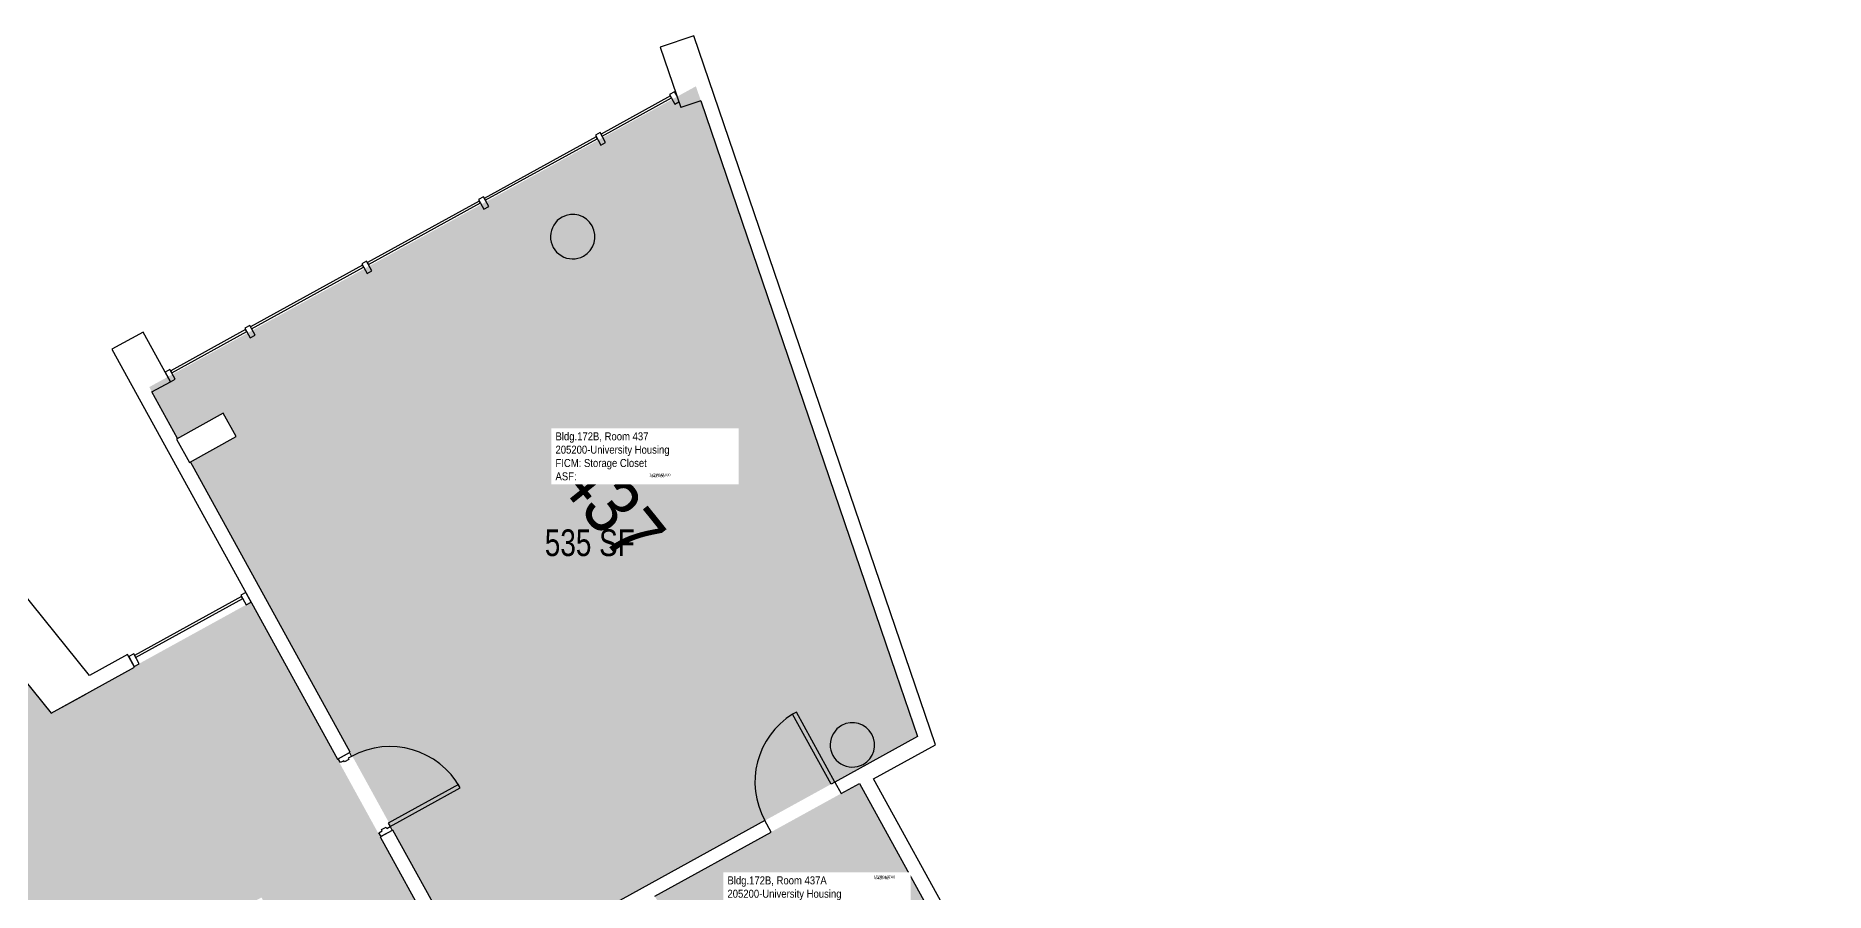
# Model space of a CAD drawing. Header units: inches. Extents: x 69233640 to 69235957, y 27660565 to 27663170.
# Drawn here: x 69234929 to 69235734, y 27661932 to 27662317 of the extents above; entities that cross this region are included whole.
import ezdxf
from ezdxf.enums import TextEntityAlignment as Align

# ---------------------------------------------------------------- set-up
doc = ezdxf.new("R2010")
doc.units = ezdxf.units.IN
doc.header["$LTSCALE"] = 100
doc.header["$MEASUREMENT"] = 0
for name, color, linetype in [('A-COLS', 5, 'CONTINUOUS'), ('A-DOOR', 2, 'CONTINUOUS'), ('A-GLAZ', 1, 'CONTINUOUS'), ('A-IDEN-RNUM', 7, 'CONTINUOUS'), ('A-IDEN-SNUM', 4, 'CONTINUOUS'), ('A-IDEN-VNUM', 4, 'CONTINUOUS'), ('A-WALL', 5, 'CONTINUOUS'), ('AREA-TEXT', 3, 'CONTINUOUS'), ('Rooms-Category-Color', 7, 'CONTINUOUS'), ('Rooms-College-Color', 7, 'CONTINUOUS'), ('Rooms-Department-Color', 7, 'CONTINUOUS'), ('Rooms-Division-Color', 7, 'CONTINUOUS'), ('Rooms-Information', 7, 'CONTINUOUS')]:
    doc.layers.add(name, color=color, linetype=linetype)
doc.styles.add('CP_AREA', font='arial.ttf', dxfattribs={"height": 15})
doc.styles.add('CP_ROOMSNUMBER', font='arial.ttf', dxfattribs={"height": 1})
doc.styles.add('CP_ROOMVNUMBER', font='arial.ttf', dxfattribs={"width": 0.85, "height": 0.075})

# ---------------------------------------------------------------- blocks, each defined once
blk = doc.blocks.new('08_Single-Flush - 08 Door_Single-Flush  3_-0_ x 7_-0_ - NO RATING-4166695-LEVEL 4')
at = {"layer": 'A-DOOR'}
for p, q in [((16, 2.94), (16, 38.88)), ((18, 38.88), (16, 38.88)), ((18, 2.94), (18, 38.88)), ((18, 2.94), (16, 2.94))]:
    blk.add_line(p, q, dxfattribs=at)
at = {"layer": 'A-DOOR', "lineweight": 25}
blk.add_arc((18, 2.94), 36, 93.18474, 180, dxfattribs=at)

msp = doc.modelspace()

# ---------------------------------------------------------------- hatches: boundary and pattern name
at = {"layer": 'Rooms-Category-Color', "true_color": 0x728ef3}
for points in [[(69235088.75, 27661961.81), (69235126.81, 27661892.64), (69235325.73, 27662002.09), (69235315.99, 27662030.66), (69235226.01, 27662294.66), (69234980.07, 27662159.33), (69234992.79, 27662136.2), (69235013.38, 27662147.53), (69235019.17, 27662137.02), (69234998.58, 27662125.69), (69235030.19, 27662068.25), (69235066.59, 27662002.09)], [(69235299.61, 27661981.01), (69235338.18, 27661910.9), (69235246.09, 27661860.22), (69235207.51, 27661930.34)]]:
    msp.add_hatch(color=171, dxfattribs=at).paths.add_polyline_path(points)
at = {"layer": 'Rooms-Category-Color', "true_color": 0xadadad}
for points in [[(69234463.15, 27661538.79), (69234470.21, 27661542.67), (69234542.95, 27661582.76), (69234541.26, 27661585.82), (69234541.11, 27661585.82), (69234512.52, 27661637.78), (69234685.99, 27661733.23), (69234714.59, 27661681.34), (69234723.87, 27661686.45), (69234726.76, 27661681.2), (69234780.96, 27661711.11), (69234747.61, 27661771.71), (69234748.51, 27661772.2), (69234747.97, 27661773.19), (69234748.05, 27661773.24), (69234747.57, 27661774.11), (69234852.24, 27661831.7), (69234855.41, 27661833.45), (69234855.47, 27661833.48), (69234947.66, 27661884.2), (69234947.66, 27661884.2), (69235027.65, 27661928.21), (69235028.21, 27661928.49), (69235084.02, 27661956.92), (69235025.86, 27662062.59), (69234973.3, 27662033.67), (69234973.48, 27662033.34), (69234935.91, 27662012.67), (69234917.12, 27662036.03), (69234773.43, 27661922.69), (69234765.87, 27661932.09), (69234705.64, 27662006.94), (69234661.05, 27661971.07), (69234656.36, 27661967.29), (69234460.22, 27661809.45), (69234445.72, 27661827.47), (69234337.06, 27661767.59)], [(69235030.51, 27661929.76), (69235084.02, 27661956.92), (69235734.08, 27660775.49), (69235681.49, 27660746.55)]]:
    msp.add_hatch(color=253, dxfattribs=at).paths.add_polyline_path(points)
at = {"layer": 'Rooms-College-Color', "true_color": 0xadadad}
for points in [[(69235088.75, 27661961.81), (69235126.81, 27661892.64), (69235325.73, 27662002.09), (69235315.99, 27662030.66), (69235226.01, 27662294.66), (69234980.07, 27662159.33), (69234992.79, 27662136.2), (69235013.38, 27662147.53), (69235019.17, 27662137.02), (69234998.58, 27662125.69), (69235030.19, 27662068.25), (69235066.59, 27662002.09)], [(69234463.15, 27661538.79), (69234470.21, 27661542.67), (69234542.95, 27661582.76), (69234541.26, 27661585.82), (69234541.11, 27661585.82), (69234512.52, 27661637.78), (69234685.99, 27661733.23), (69234714.59, 27661681.34), (69234723.87, 27661686.45), (69234726.76, 27661681.2), (69234780.96, 27661711.11), (69234747.61, 27661771.71), (69234748.51, 27661772.2), (69234747.97, 27661773.19), (69234748.05, 27661773.24), (69234747.57, 27661774.11), (69234852.24, 27661831.7), (69234855.41, 27661833.45), (69234855.47, 27661833.48), (69234947.66, 27661884.2), (69234947.66, 27661884.2), (69235027.65, 27661928.21), (69235028.21, 27661928.49), (69235084.02, 27661956.92), (69235025.86, 27662062.59), (69234973.3, 27662033.67), (69234973.48, 27662033.34), (69234935.91, 27662012.67), (69234917.12, 27662036.03), (69234773.43, 27661922.69), (69234765.87, 27661932.09), (69234705.64, 27662006.94), (69234661.05, 27661971.07), (69234656.36, 27661967.29), (69234460.22, 27661809.45), (69234445.72, 27661827.47), (69234337.06, 27661767.59)], [(69235299.61, 27661981.01), (69235338.18, 27661910.9), (69235246.09, 27661860.22), (69235207.51, 27661930.34)], [(69235030.51, 27661929.76), (69235084.02, 27661956.92), (69235734.08, 27660775.49), (69235681.49, 27660746.55)]]:
    msp.add_hatch(color=253, dxfattribs=at).paths.add_polyline_path(points)
at = {"layer": 'Rooms-Department-Color', "true_color": 0x604aed}
for points in [[(69235088.75, 27661961.81), (69235126.81, 27661892.64), (69235325.73, 27662002.09), (69235315.99, 27662030.66), (69235226.01, 27662294.66), (69234980.07, 27662159.33), (69234992.79, 27662136.2), (69235013.38, 27662147.53), (69235019.17, 27662137.02), (69234998.58, 27662125.69), (69235030.19, 27662068.25), (69235066.59, 27662002.09)], [(69235299.61, 27661981.01), (69235338.18, 27661910.9), (69235246.09, 27661860.22), (69235207.51, 27661930.34)]]:
    msp.add_hatch(color=173, dxfattribs=at).paths.add_polyline_path(points)
at = {"layer": 'Rooms-Department-Color', "true_color": 0xacacac}
for points in [[(69234463.15, 27661538.79), (69234470.21, 27661542.67), (69234542.95, 27661582.76), (69234541.26, 27661585.82), (69234541.11, 27661585.82), (69234512.52, 27661637.78), (69234685.99, 27661733.23), (69234714.59, 27661681.34), (69234723.87, 27661686.45), (69234726.76, 27661681.2), (69234780.96, 27661711.11), (69234747.61, 27661771.71), (69234748.51, 27661772.2), (69234747.97, 27661773.19), (69234748.05, 27661773.24), (69234747.57, 27661774.11), (69234852.24, 27661831.7), (69234855.41, 27661833.45), (69234855.47, 27661833.48), (69234947.66, 27661884.2), (69234947.66, 27661884.2), (69235027.65, 27661928.21), (69235028.21, 27661928.49), (69235084.02, 27661956.92), (69235025.86, 27662062.59), (69234973.3, 27662033.67), (69234973.48, 27662033.34), (69234935.91, 27662012.67), (69234917.12, 27662036.03), (69234773.43, 27661922.69), (69234765.87, 27661932.09), (69234705.64, 27662006.94), (69234661.05, 27661971.07), (69234656.36, 27661967.29), (69234460.22, 27661809.45), (69234445.72, 27661827.47), (69234337.06, 27661767.59)], [(69235030.51, 27661929.76), (69235084.02, 27661956.92), (69235734.08, 27660775.49), (69235681.49, 27660746.55)]]:
    msp.add_hatch(color=253, dxfattribs=at).paths.add_polyline_path(points)
at = {"layer": 'Rooms-Division-Color', "true_color": 0x604aed}
for points in [[(69235088.75, 27661961.81), (69235126.81, 27661892.64), (69235325.73, 27662002.09), (69235315.99, 27662030.66), (69235226.01, 27662294.66), (69234980.07, 27662159.33), (69234992.79, 27662136.2), (69235013.38, 27662147.53), (69235019.17, 27662137.02), (69234998.58, 27662125.69), (69235030.19, 27662068.25), (69235066.59, 27662002.09)], [(69235299.61, 27661981.01), (69235338.18, 27661910.9), (69235246.09, 27661860.22), (69235207.51, 27661930.34)]]:
    msp.add_hatch(color=173, dxfattribs=at).paths.add_polyline_path(points)
at = {"layer": 'Rooms-Division-Color', "true_color": 0xadadad}
for points in [[(69234463.15, 27661538.79), (69234470.21, 27661542.67), (69234542.95, 27661582.76), (69234541.26, 27661585.82), (69234541.11, 27661585.82), (69234512.52, 27661637.78), (69234685.99, 27661733.23), (69234714.59, 27661681.34), (69234723.87, 27661686.45), (69234726.76, 27661681.2), (69234780.96, 27661711.11), (69234747.61, 27661771.71), (69234748.51, 27661772.2), (69234747.97, 27661773.19), (69234748.05, 27661773.24), (69234747.57, 27661774.11), (69234852.24, 27661831.7), (69234855.41, 27661833.45), (69234855.47, 27661833.48), (69234947.66, 27661884.2), (69234947.66, 27661884.2), (69235027.65, 27661928.21), (69235028.21, 27661928.49), (69235084.02, 27661956.92), (69235025.86, 27662062.59), (69234973.3, 27662033.67), (69234973.48, 27662033.34), (69234935.91, 27662012.67), (69234917.12, 27662036.03), (69234773.43, 27661922.69), (69234765.87, 27661932.09), (69234705.64, 27662006.94), (69234661.05, 27661971.07), (69234656.36, 27661967.29), (69234460.22, 27661809.45), (69234445.72, 27661827.47), (69234337.06, 27661767.59)], [(69235030.51, 27661929.76), (69235084.02, 27661956.92), (69235734.08, 27660775.49), (69235681.49, 27660746.55)]]:
    msp.add_hatch(color=253, dxfattribs=at).paths.add_polyline_path(points)

# ---------------------------------------------------------------- linework, layer by layer
at = {"layer": 'A-COLS', "lineweight": -3}
for p, q in [((69235013.38, 27662147.53), (69234992.36, 27662135.96)), ((69235019.17, 27662137.02), (69235013.38, 27662147.53)), ((69234992.36, 27662135.96), (69234998.14, 27662125.45)), ((69234998.14, 27662125.45), (69235019.17, 27662137.02))]:
    msp.add_line(p, q, dxfattribs=at)
for centre, start, end in [((69235170.58, 27662227.01), 118.82082, 298.82082), ((69235170.58, 27662227.01), 298.82082, 118.82082), ((69235296.4, 27661998.34), 298.82082, 118.82082), ((69235296.4, 27661998.34), 118.82082, 298.82082)]:
    msp.add_arc(centre, 10, start, end, dxfattribs=at)
at = {"layer": 'A-DOOR', "lineweight": -3}
for p, q in [((69235065.07, 27661992.14), (69235070.11, 27661994.92)), ((69235071.07, 27661993.16), (69235069.54, 27661992.32)), ((69235069.54, 27661992.32), (69235069.84, 27661991.77)), ((69235070.11, 27661994.92), (69235071.07, 27661993.16)), ((69235066.03, 27661990.39), (69235065.07, 27661992.14)), ((69235067.57, 27661991.24), (69235066.03, 27661990.39)), ((69235067.87, 27661990.69), (69235067.57, 27661991.24)), ((69235069.84, 27661991.77), (69235067.87, 27661990.69)), ((69235119.12, 27661980.51), (69235087.58, 27661963.16)), ((69235088.42, 27661961.62), (69235119.97, 27661978.98)), ((69235119.97, 27661978.98), (69235119.12, 27661980.51)), ((69235084.62, 27661960.24), (69235086.59, 27661961.33)), ((69235084.92, 27661959.7), (69235084.62, 27661960.24)), ((69235086.59, 27661961.33), (69235086.89, 27661960.78)), ((69235086.89, 27661960.78), (69235088.42, 27661961.62)), ((69235087.58, 27661963.16), (69235088.42, 27661961.62)), ((69235088.42, 27661961.62), (69235089.39, 27661959.87)), ((69235083.39, 27661958.85), (69235084.92, 27661959.7)), ((69235084.35, 27661957.1), (69235083.39, 27661958.85)), ((69235089.39, 27661959.87), (69235084.35, 27661957.1))]:
    msp.add_line(p, q, dxfattribs=at)
msp.add_arc((69235088.42, 27661961.62), 36, 28.82082, 118.82082, dxfattribs=at)
at = {"layer": 'A-GLAZ', "lineweight": -3}
for p, q in [((69235214.52, 27662290.34), (69235183.32, 27662273.17)), ((69235215.01, 27662289.46), (69235214.52, 27662290.34)), ((69235183.8, 27662272.29), (69235215.01, 27662289.46)), ((69235181.13, 27662271.96), (69235130.75, 27662244.24)), ((69235131.23, 27662243.37), (69235181.61, 27662271.08)), ((69235181.61, 27662271.08), (69235181.13, 27662271.96)), ((69235183.32, 27662273.17), (69235183.8, 27662272.29)), ((69235128.56, 27662243.04), (69235078.18, 27662215.32)), ((69235078.67, 27662214.44), (69235129.04, 27662242.16)), ((69235129.04, 27662242.16), (69235128.56, 27662243.04)), ((69235130.75, 27662244.24), (69235131.23, 27662243.37)), ((69235075.99, 27662214.11), (69235025.62, 27662186.39)), ((69235026.1, 27662185.52), (69235076.48, 27662213.24)), ((69235076.48, 27662213.24), (69235075.99, 27662214.11)), ((69235078.18, 27662215.32), (69235078.67, 27662214.44)), ((69235025.62, 27662186.39), (69235026.1, 27662185.52)), ((69235023.43, 27662185.19), (69234989.74, 27662166.65)), ((69234990.22, 27662165.78), (69235023.91, 27662184.31)), ((69235023.91, 27662184.31), (69235023.43, 27662185.19)), ((69234989.38, 27662167.31), (69234987.19, 27662166.1)), ((69234987.19, 27662166.1), (69234989.6, 27662161.72)), ((69234991.79, 27662162.93), (69234989.38, 27662167.31)), ((69234989.6, 27662161.72), (69234991.79, 27662162.93)), ((69234989.74, 27662166.65), (69234990.22, 27662165.78)), ((69235021.62, 27662065.11), (69234973.45, 27662038.6)), ((69235023.45, 27662066.97), (69235021.26, 27662065.76)), ((69235021.26, 27662065.76), (69235023.67, 27662061.38)), ((69235022.11, 27662064.23), (69235021.62, 27662065.11)), ((69235025.86, 27662062.59), (69235023.45, 27662066.97)), ((69234973.93, 27662037.72), (69235022.11, 27662064.23)), ((69235023.67, 27662061.38), (69235025.86, 27662062.59)), ((69234973.45, 27662038.6), (69234973.93, 27662037.72))]:
    msp.add_line(p, q, dxfattribs=at)
at = {"layer": 'A-GLAZ', "lineweight": -3, "extrusion": (0, 0, -1)}
for p, q in [((69235216.35, 27662292.2), (69235214.16, 27662290.99)), ((69235214.16, 27662290.99), (69235216.57, 27662286.61)), ((69235217.56, 27662290.01), (69235216.35, 27662292.2)), ((69235216.57, 27662286.61), (69235218.38, 27662287.6)), ((69235182.96, 27662273.82), (69235180.77, 27662272.62)), ((69235180.77, 27662272.62), (69235183.18, 27662268.24)), ((69235185.37, 27662269.44), (69235182.96, 27662273.82)), ((69235183.18, 27662268.24), (69235185.37, 27662269.44)), ((69235130.39, 27662244.9), (69235128.2, 27662243.69)), ((69235128.2, 27662243.69), (69235130.61, 27662239.31)), ((69235132.8, 27662240.52), (69235130.39, 27662244.9)), ((69235130.61, 27662239.31), (69235132.8, 27662240.52)), ((69235077.82, 27662215.97), (69235075.63, 27662214.77)), ((69235075.63, 27662214.77), (69235078.04, 27662210.39)), ((69235080.23, 27662211.59), (69235077.82, 27662215.97)), ((69235078.04, 27662210.39), (69235080.23, 27662211.59)), ((69235025.25, 27662187.05), (69235023.06, 27662185.85)), ((69235023.06, 27662185.85), (69235025.47, 27662181.46)), ((69235027.66, 27662182.67), (69235025.25, 27662187.05)), ((69235025.47, 27662181.46), (69235027.66, 27662182.67)), ((69234973.08, 27662039.25), (69234970.89, 27662038.05)), ((69234970.89, 27662038.05), (69234973.3, 27662033.67)), ((69234975.49, 27662034.87), (69234973.08, 27662039.25)), ((69234973.3, 27662033.67), (69234975.49, 27662034.87))]:
    msp.add_line(p, q, dxfattribs=at)
at = {"layer": 'A-WALL', "lineweight": -3}
for p, q in [((69235225.13, 27662317.38), (69235209.99, 27662312.22)), ((69235333.84, 27661998.43), (69235225.13, 27662317.38)), ((69235210.57, 27662312.42), (69235209.99, 27662312.22)), ((69235209.99, 27662312.22), (69235219.24, 27662285.08)), ((69235209.99, 27662312.22), (69235210.02, 27662312.11)), ((69235228.23, 27662288.14), (69235219.24, 27662285.08)), ((69235228.23, 27662288.14), (69235315.99, 27662030.66)), ((69234977.3, 27662184.06), (69234963.28, 27662176.35)), ((69234989.6, 27662161.72), (69234977.3, 27662184.06)), ((69234963.28, 27662176.35), (69235022.92, 27662067.96)), ((69234981.27, 27662157.14), (69234989.6, 27662161.72)), ((69234992.79, 27662136.2), (69234981.27, 27662157.14)), ((69235070.43, 27661995.1), (69234998.58, 27662125.69)), ((69234953.13, 27662029.56), (69234889.57, 27662108.55)), ((69235022.92, 27662067.96), (69235022.91, 27662067.95)), ((69235022.91, 27662067.95), (69235026.04, 27662062.26)), ((69235026.04, 27662062.26), (69235026.06, 27662062.27)), ((69235026.06, 27662062.27), (69235064.74, 27661991.96)), ((69234916, 27662037.41), (69234935.91, 27662012.67)), ((69234935.91, 27662012.67), (69234973.48, 27662033.34)), ((69234970.35, 27662039.03), (69234953.13, 27662029.56)), ((69234973.48, 27662033.34), (69234970.35, 27662039.03)), ((69235315.99, 27662030.66), (69235325.73, 27662002.09)), ((69234940.86, 27662015.39), (69234951.48, 27662021.23)), ((69235325.73, 27662002.09), (69235288.56, 27661981.64)), ((69235064.74, 27661991.96), (69235070.43, 27661995.1)), ((69235305.9, 27661983.05), (69235333.84, 27661998.43)), ((69235288.56, 27661981.64), (69235291.39, 27661976.49)), ((69235291.39, 27661976.49), (69235299.61, 27661981.01)), ((69235299.61, 27661981.01), (69235338.18, 27661910.9)), ((69235349.74, 27661903.39), (69235305.9, 27661983.05)), ((69235089.72, 27661960.05), (69235084.02, 27661956.92)), ((69235126.81, 27661892.64), (69235089.72, 27661960.05)), ((69235257.02, 27661964.29), (69235126.81, 27661892.64)), ((69235259.85, 27661959.14), (69235257.02, 27661964.29)), ((69235084.02, 27661956.92), (69235129.9, 27661873.54)), ((69235207.51, 27661930.34), (69235259.85, 27661959.14))]:
    msp.add_line(p, q, dxfattribs=at)

# ---------------------------------------------------------------- block references
at = {"layer": 'A-DOOR', "lineweight": -3, "rotation": 28.82082196393203}
msp.add_blockref('08_Single-Flush - 08 Door_Single-Flush  3_-0_ x 7_-0_ - NO RATING-4166695-LEVEL 4', (69235274.21, 27661970.39), dxfattribs=at)

# ---------------------------------------------------------------- texts
at = {"layer": 'A-IDEN-RNUM', "style": 'CP_ROOMSNUMBER'}
for s, p in [('0437-00', (69235205.75, 27662118.67)), ('0437-A0', (69235306.71, 27661937.79))]:
    msp.add_text(s, height=1.2, dxfattribs=at).set_placement(p)
at = {"layer": 'A-IDEN-SNUM', "lineweight": -3, "style": 'CP_ROOMSNUMBER'}
for s, p in [('172B043700', (69235205.04, 27662119.24)), ('172B0437A0', (69235306, 27661938.36))]:
    msp.add_text(s, height=1.2, dxfattribs=at).set_placement(p)
at = {"layer": 'A-IDEN-VNUM', "lineweight": -3, "style": 'CP_ROOMVNUMBER', "width": 0.85}
msp.add_text('437', height=25.2, rotation=308.82082, dxfattribs=at).set_placement((69235188.29, 27662105.77), align=Align.MIDDLE_CENTER)
at = {"layer": 'AREA-TEXT', "lineweight": -3, "style": 'CP_AREA', "width": 0.75}
msp.add_text('535 SF', height=12, dxfattribs=at).set_placement((69235178.28, 27662089.3), align=Align.MIDDLE_CENTER)

# ---------------------------------------------------------------- next in the draw order: texts
at = {"layer": 'Rooms-Information', "char_height": 3.6, "width": 80.64, "attachment_point": 7, "style": 'CP_ROOMVNUMBER', "bg_fill": 3, "box_fill_scale": 1.5, "bg_fill_color": 256, "bg_fill_true_color": 13158600, "bg_fill_transparency": 0}
for s, insert in [('Bldg.172B, Room 437^M^J205200-University Housing^M^JFICM: Storage Closet^M^JASF: ', (69235162.83, 27662117.32)), ('Bldg.172B, Room 437A^M^J205200-University Housing^M^JFICM: Storage Closet^M^JASF: ', (69235240.19, 27661917.53))]:
    msp.add_mtext(s, dxfattribs=dict(at, insert=insert))

doc.saveas('drawing.dxf')
